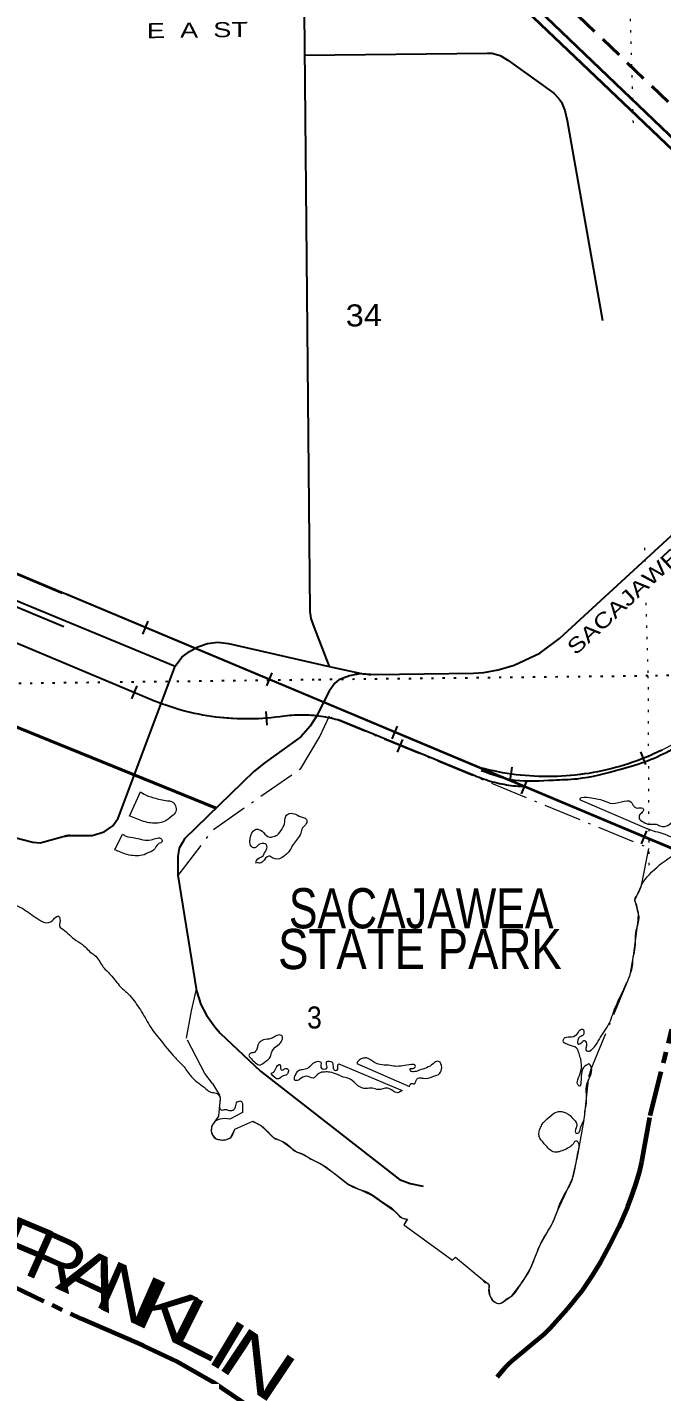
# Model space of a CAD drawing. Header units: feet. Extents: x 245918 to 509309, y -547785 to -360805.
# Drawn here: x 494208 to 499267, y -471909 to -461175 of the extents above; entities that cross this region are included whole.
import ezdxf
from ezdxf.enums import TextEntityAlignment as Align

# ---------------------------------------------------------------- set-up
doc = ezdxf.new("R2010")
doc.units = ezdxf.units.FT
doc.header["$LTSCALE"] = 60
for name, pattern in [('DOT_DASHED', [7.7, 5, -1.2, 0.3, -1.2]), ('DOTTED', [1.5, 0.3, -1.2]), ('LONG_DASH_SHORT_DASH', [9.9, 6, -1.2, 1.5, -1.2]), ('LONG_DASHED', [7.5, 6, -1.5]), ('MEDIUM_DASHED', [4.5, 3, -1.5])]:
    doc.linetypes.add(name, pattern=pattern)
for name, color, linetype, lineweight in [('11', 7, 'LONG_DASH_SHORT_DASH', 60), ('20', 7, 'Continuous', 35), ('26', 7, 'Continuous', 40), ('27', 7, 'Continuous', 13), ('29', 7, 'Continuous', 25), ('34', 7, 'Continuous', 25), ('39', 7, 'Continuous', 13), ('44', 7, 'DOT_DASHED', 13), ('53', 7, 'DOTTED', 40), ('6', 7, 'DOTTED', 25), ('63', 7, 'Continuous', 25), ('7', 7, 'DOTTED', 13)]:
    doc.layers.add(name, color=color, linetype=linetype, lineweight=lineweight)
doc.layers.add('12', color=7, linetype='Continuous')
doc.layers.add('30', color=7, linetype='Continuous')

msp = doc.modelspace()

# ---------------------------------------------------------------- linework, layer by layer
at = {"layer": '11'}
for points in [[(497959.11, -471932.65), (498020.88, -471860.12), (498068.81, -471812.13), (498333.41, -471590.34), (498384.97, -471541.48), (498521.61, -471389.61), (498642.41, -471238.8), (498718.53, -471127.34), (498785.21, -471016.08), (498859.83, -470877.13), (498929.24, -470738.17), (499001.18, -470575.5), (499037.51, -470480.48), (499068.74, -470387.45), (499093.91, -470300.15), (499112.85, -470218.03), (499181.09, -469848.45), (499353.09, -469161.1)], [(494018.63, -471172.57), (494638.82, -471467.7), (494933.42, -471595.44), (495136.59, -471683.06), (495405.55, -471808.18), (495691.44, -471970.9), (496097.01, -472244.57), (496705.82, -472675.34), (497504.53, -473311.49)]]:
    msp.add_lwpolyline(points, dxfattribs=at)
at = {"layer": '20'}
for points in [[(500997.07, -463716.25), (499076.05, -461885.98), (497921.19, -460785.67)], [(504525.62, -466974.53), (502823.51, -465352.82), (502455.64, -465017.99), (501044.48, -463669.86), (497985.18, -460747.22)]]:
    msp.add_lwpolyline(points, dxfattribs=at)
at = {"layer": '26'}
msp.add_lwpolyline([(495718.7, -467399.36), (488172.01, -464337.31), (487791.89, -464193.46), (487734.89, -464173.48), (487709.89, -464164.72)], dxfattribs=at)
at = {"layer": '29'}
msp.add_line((486995.66, -462804.42), (495391.05, -466269.49), dxfattribs=at)
for points in [[(496420.13, -461057.21), (496465.2, -465832.68), (496472.82, -465889.3), (496497.8, -465955.97), (496619.47, -466272.32)], [(496423.37, -461400.69), (497878.27, -461383.34), (497917.77, -461385.12), (497965.44, -461397.31), (497982.69, -461403.4), (498044.46, -461439.33), (498411.81, -461701.85), (498448.7, -461741.66), (498471.67, -461774.93), (498498.05, -461841.93), (498518.37, -461922.07), (498800.88, -463514.2)], [(496876.15, -466327.66), (496983.49, -466335.91), (497770.2, -466325.07), (497852.83, -466318.14), (497966.4, -466297.03), (498094.44, -466261.97), (498300.84, -466165.09), (498455.99, -466047.24), (500997.07, -463716.25)], [(493975.24, -467600.68), (494254.25, -467669.86), (494313.78, -467677.67), (494497.23, -467626.68), (494549.05, -467617.03), (494728.47, -467617.11), (494824.02, -467589.07), (494892.7, -467539.8), (494935.5, -467478.8), (495391.05, -466269.49), (495444.47, -466196.96), (495504.35, -466151.07), (495570.6, -466114.1), (495648.31, -466087.33), (495729.85, -466078.4), (495817.17, -466087.63), (496619.47, -466272.32), (496876.15, -466327.66)], [(496876.15, -466327.66), (496781.24, -466346.12), (496696.02, -466378.61), (496663.56, -466402.97), (496618.92, -466467.94), (496516.04, -466671.98), (496468.78, -466748.12), (496392.53, -466833.1), (496107.61, -467036.43), (496019.27, -467108.38), (495464.42, -467645.52), (495448.19, -467673.95), (495423.84, -467718.61), (495411.67, -467783.58), (495411.67, -467933.83), (495559.79, -468855.59), (495596.31, -468965.22), (495640.95, -469050.5), (495705.88, -469143.89), (495750.64, -469192.28), (496071.48, -469496.65), (497179.88, -470358.16), (497266.18, -470390.5), (497369.85, -470411.56)]]:
    msp.add_lwpolyline(points, dxfattribs=at)
for centre, radius, start, end in [((497019.26, -465252.66), 1084.48, 259.64108, 266.41962), ((494584.18, -468005.57), 390.12, 95.16717, 101.43543)]:
    msp.add_arc(centre, radius, start, end, dxfattribs=at)
at = {"layer": '34'}
for p, q in [((495131.59, -466013.05), (495174.33, -465911.04)), ((496121.52, -466424.97), (496164.26, -466322.95)), ((495085.23, -466425.8), (495042.43, -466527.79)), ((496112.88, -466628.73), (496121.57, -466739)), ((497121.66, -466847.54), (497164.49, -466745.56)), ((497202.87, -466852.8), (497160.97, -466955.17)), ((498152.7, -467286.31), (498195.54, -467184.33)), ((499111.26, -467683.27), (499154.1, -467581.29))]:
    msp.add_line(p, q, dxfattribs=at)
for points in [[(486446.58, -459059.42), (486721.14, -459666.86), (487184.4, -460591.85), (487758.27, -461531.24), (488173.08, -462081.14), (488462.65, -462428.37), (488721.73, -462728.17), (488996.59, -463010.54), (489361.17, -463321.87), (489818.23, -463651.04), (490287.1, -463923.75), (494489.26, -465686.37)], [(488436.85, -463252.68), (489145.12, -463721.31), (494501.7, -465952.94)], [(498172.09, -467229.95), (498163.63, -467229.65), (498144.89, -467228.72), (498126.09, -467227.42), (498107.41, -467225.82), (498088.63, -467223.93), (498070.03, -467221.66), (498051.32, -467219.09), (498032.79, -467216.13), (498014.26, -467212.94), (497995.85, -467209.44), (497977.38, -467205.57), (497959.09, -467201.3), (497940.89, -467196.84), (497922.62, -467192), (497904.6, -467186.89), (497886.59, -467181.45), (497868.68, -467175.59), (497850.94, -467169.56), (497833.25, -467163.2), (497815.63, -467156.4), (497798.21, -467149.44), (497780.91, -467142.2), (497763.71, -467134.53), (496712.8, -466704.41), (496707.38, -466702.83), (496688.61, -466697.49), (496669.81, -466692.61), (496650.91, -466687.97), (496631.97, -466683.67), (496612.86, -466679.73), (496593.8, -466676.14), (496574.56, -466672.79), (496555.38, -466669.88), (496536.01, -466667.24), (496516.72, -466665.03), (496497.33, -466663.05), (496478.01, -466661.41), (496458.53, -466660.13), (496439.1, -466659.29), (496419.71, -466658.67), (496400.15, -466658.43), (496380.75, -466658.48), (496361.3, -466658.9), (496341.8, -466659.76), (496322.44, -466660.84), (496303.03, -466662.26), (496283.57, -466664.13), (496264.25, -466666.22), (496244.99, -466668.62), (496225.68, -466671.49), (496191.67, -466675.95), (496157.73, -466679.59), (496123.74, -466682.65), (496089.49, -466685.35), (496055.32, -466687.24), (496021.28, -466688.53), (495986.98, -466689.46), (495952.77, -466689.59), (495918.68, -466689.09), (495884.31, -466688.05), (495850.26, -466686.37), (495816.15, -466684.31), (495781.93, -466681.46), (495748.02, -466677.99), (495714.04, -466673.93), (495680.19, -466669.44), (495646.24, -466664.19), (495612.62, -466658.5), (495578.9, -466652.02), (495545.51, -466645.11), (495512.04, -466637.62), (495478.88, -466629.49), (495445.85, -466620.75), (495412.94, -466611.59), (495380.13, -466601.64), (495347.45, -466591.26), (495315.09, -466580.25), (495282.86, -466568.83), (495250.92, -466556.57), (495219.13, -466543.91), (495208.21, -466539.45), (489097.48, -463975.34)], [(493951.22, -465456.5), (496480.58, -466516.21), (500102.57, -468037.62)], [(501034.58, -468409.52), (499226.5, -467665.43), (494522.35, -465693.83)]]:
    msp.add_lwpolyline(points, dxfattribs=at)
at = {"layer": '34', "lineweight": 13}
for points in [[(489074.39, -463963.47), (489097.93, -463974.33), (495208.64, -466538.43)], [(493950.8, -465457.51), (496480.16, -466517.22), (500102.15, -468038.63), (500854.73, -468357.68)]]:
    msp.add_lwpolyline(points, dxfattribs=at)
for centre, radius, start, end in [((498360.94, -465069.39), 2078.21, 254.90109, 326.0882), ((495960.41, -464729.48), 1958.94, 247.43296, 277.77822), ((496395.9, -467773.55), 1116.23, 73.48703, 98.7794), ((533724.99, -377771.86), 96325.93, 247.40373, 248.0792), ((498208.35, -466153.27), 1076.18, 245.62205, 268.07133)]:
    msp.add_arc(centre, radius, start, end, dxfattribs=at)
at = {"layer": '34'}
msp.add_spline([(497832.19, -467100.07), (498102.7, -467176.09), (498409.7, -467176.09), (498596.37, -467165.25), (498945.9, -467089.24), (499162.96, -467020.4), (499537.21, -466820.1), (500002.84, -466403.6), (500354.86, -465837.83), (500722.26, -465404.64), (501081.97, -464905.16), (502061.36, -463691.08), (502803.94, -462878.94), (503651.17, -462007.26), (504639.67, -460981.94), (505319.35, -460309.91), (505751.05, -459865.09), (506069.71, -459552.01), (506426.17, -459301.42), (506889.04, -459041.49), (507432.65, -458691.75)], degree=3, dxfattribs=at)
at = {"layer": '39'}
for p, q in [((495027.12, -467462.91), (495113.46, -467271.18)), ((499155.48, -467563.93), (498623.4, -467336)), ((494910.6, -467731.96), (494970.32, -467606.41)), ((496696, -469437.22), (497200.45, -469650.92)), ((496838.9, -469435.79), (497259.54, -469617.98)), ((495927.79, -469826.41), (495827.17, -469878.31)), ((495866.93, -469957.21), (496009.78, -469895.07))]:
    msp.add_line(p, q, dxfattribs=at)
msp.add_lwpolyline([(497242.55, -470675.16), (497215.34, -470719.83), (497603.98, -471003.04), (497627.58, -470978.49), (497844.24, -471159.68)], dxfattribs=at)
for points in [[(498623.4, -467336), (498621.12, -467322), (498633.04, -467315.75), (498711.31, -467318.22), (498826.19, -467346.05), (498860.55, -467359.41), (498950.61, -467349.61), (499026.84, -467350.12), (499051.65, -467387.74), (499075.95, -467399.3), (499120.1, -467400.44), (499126.35, -467412.35), (499116.72, -467432.6), (499093.17, -467459.14), (499095.72, -467487.18), (499136.4, -467516.47), (499142.5, -467520.36), (499226.9, -467528.73), (499257.22, -467540.17), (499297.44, -467545.39), (499386.6, -467489.47), (499410.43, -467476.97), (499472.67, -467377.44), (499531.41, -467304.07), (499541.08, -467285.82), (499536.64, -467263.84), (499536.52, -467257.82), (499558.58, -467257.4), (499609.37, -467290.5), (499623.44, -467292.23), (499641.29, -467281.84), (499651.2, -467275.63), (499724.33, -467220.03), (499730.11, -467207.88), (499731.77, -467189.79), (499703.46, -467178.31), (499636.07, -467219.76), (499618.14, -467226.13), (499614.01, -467220.19), (499642.88, -467157.44), (499668.74, -467146.9), (499721.55, -467077.66), (499757.01, -467044.85), (499764.64, -467024.65), (499794.28, -467002), (499815.67, -466967.47), (499827.43, -466953.2), (499876.41, -466894.06), (499946.45, -466782.35), (499981.52, -466729.5), (499989.06, -466705.28), (500012.73, -466684.75), (500020.36, -466664.54), (500087, -466584.99), (500180.54, -466444.73), (500222.97, -466357.63), (500259.53, -466278.68), (500313.99, -466191.34), (500421.68, -466056.83), (500532.79, -465892.14), (500538.62, -465882), (500662.13, -465701.16), (500739.8, -465605.22), (500814.78, -465541.55), (500863.38, -465462.35), (500881.07, -465443.95), (500904.15, -465393.35), (500927.78, -465370.82), (500956.36, -465294.02), (500991.4, -465239.17), (501118.89, -465067.02), (501203.14, -464969.46), (501371.66, -464734.43), (501424.87, -464645.74), (501482.52, -464561.48), (501526.87, -464499.4), (501580.08, -464450.62), (501717.27, -464262.44)], [(491348.64, -467248.86), (491337.71, -467305.24), (491338.85, -467363.4), (491345.42, -467391.35), (491384.37, -467434.71), (491428.76, -467447.88), (491444.76, -467445.55), (491470.59, -467433.01), (491484.08, -467404.65), (491470.99, -467350.75), (491468.39, -467320.71), (491488.01, -467298.26), (491517.93, -467289.64), (491560.47, -467310.86), (491623.14, -467335.71), (491677.94, -467368.73), (491690.13, -467376.51), (491819.63, -467434.13), (491898.6, -467472.7), (491948.97, -467483.74), (491979.48, -467505.2), (492062.23, -467531.65), (492233.64, -467578.42), (492280.23, -467601.57), (492333, -467632.62), (492504.8, -467699.45), (492551.53, -467730.61), (492622.34, -467761.32), (492751.41, -467796.88), (492930.8, -467841.48), (493019.33, -467855.79), (493037.46, -467859.44), (493260.92, -467901.16), (493510.73, -467956.42), (493783.36, -468051.33), (494043.9, -468142.48), (494185.59, -468207.89), (494303.49, -468287.81), (494368.16, -468312.61), (494384.16, -468310.29), (494431.61, -468275.25), (494459.41, -468260.66), (494471.87, -468282.48), (494466.91, -468336.74), (494475.25, -468352.63), (494481.34, -468356.52), (494585.32, -468442.73), (494652.39, -468487.54), (494728, -468558.27), (494748.32, -468571.91), (494810.16, -468656.95), (494875.73, -468727.87), (494955.85, -468824.58), (495017.14, -468881.55), (495062.31, -468934.82), (495140.85, -469053.64), (495217.51, -469178.5), (495264.81, -469237.74), (495392.14, -469389.7), (495453.54, -469452.68), (495515.31, -469533.71), (495525.56, -469545.54), (495635.64, -469635.64), (495676.29, -469662.93), (495716.55, -469670.16), (495745.13, -469695.67), (495744.93, -469787.95), (495751.22, -469801.87), (495763.33, -469805.64), (495789.32, -469801.12), (495833.62, -469810.28), (495865.39, -469793.6), (495871.13, -469779.44), (495886.42, -469741.03), (495914.38, -469734.46), (495926.8, -469754.28), (495927.38, -469784.35), (495927.5, -469790.37), (495927.79, -469826.41)], [(495113.46, -467271.18), (495176.28, -467304.04), (495220.66, -467317.21), (495329.45, -467341.14), (495361.65, -467346.52), (495392.43, -467382.02), (495395.3, -467426.11), (495363.96, -467464.83), (495302.6, -467506.17), (495252.7, -467519.18), (495194.51, -467518.33), (495085.57, -467486.37), (495030.77, -467464.15)], [(496033.71, -467838.42), (496039.3, -467816.24), (496092.72, -467779.08), (496104.32, -467756.79), (496123.47, -467710.27), (496119.07, -467690.29), (496092.81, -467680.79), (496070.79, -467683.22), (496025.31, -467716.22), (496007.18, -467712.56), (495986.34, -467672.85), (495989.73, -467640.69), (496030.46, -467569.67), (496056.53, -467569.16), (496156.03, -467631.4), (496164.01, -467629.23), (496203.84, -467614.4), (496248.81, -467555.34), (496262.26, -467524.99), (496273.11, -467464.59), (496302.76, -467441.94), (496351.03, -467449.01), (496411.73, -467475.89), (496438.07, -467489.42), (496436.7, -467521.54), (496407.32, -467558.23), (496392.11, -467600.66), (496331.68, -467690.11), (496306.48, -467734.75), (496245.42, -467792.12), (496239.49, -467796.25), (496171.31, -467797.59), (496136.92, -467782.23), (496087.66, -467827.32), (496063.79, -467837.83), (496043.7, -467836.22), (496041.7, -467836.26)], [(499485.16, -467698.76), (499403.97, -467659.64), (499282.54, -467603.86), (499163.49, -467568.09), (499155.4, -467564.24)], [(494970.32, -467606.41), (494992.65, -467620.01), (495077.25, -467638.4), (495197.87, -467652.07), (495282.04, -467648.41), (495286.4, -467666.37), (495260.65, -467682.93), (495217.56, -467735.93), (495187.76, -467750.57), (495128.09, -467775.82), (495071.98, -467778.93), (495007.63, -467770.16), (494955.1, -467751.14), (494910.6, -467731.96)], [(497844.24, -471159.68), (497852.01, -471172.67), (497892.54, -471193.93), (497891.47, -471242.1), (497910.77, -471305.91), (497935.38, -471333.51), (497977.76, -471346.71), (497997.69, -471340.31), (498027.29, -471315.65), (498080.8, -471282.49), (498147.25, -471192.92), (498201.86, -471113.61), (498265.24, -470969.94), (498295.83, -470893.11), (498377.25, -470749.08), (498385.04, -470736.88), (498475.04, -470518.47), (498542.86, -470396.77), (498571.36, -470315.96), (498605.93, -470134.75), (498606.56, -470064.53), (498596.34, -470054.69), (498578.29, -470055.05), (498570.51, -470067.25), (498541.03, -470097.91), (498453.55, -470137.75), (498425.55, -470142.31), (498387.18, -470129.03), (498348.27, -470087.66), (498301.01, -470030.43), (498292.44, -470002.52), (498297.72, -469964.29), (498299.61, -469958.24), (498316.94, -469921.79), (498373.95, -469862.49), (498441.3, -469819.04), (498475.39, -469818.36), (498507.66, -469827.76), (498570.87, -469880.67), (498593.95, -469932.38), (498584.94, -469984.71), (498601.1, -469990.41), (498624.33, -469947.82), (498651.23, -469887.12), (498663.42, -469792.6), (498669.01, -469770.42), (498677.55, -469591.71), (498700.75, -469444.81), (498690.57, -469437), (498684.63, -469441.12), (498672.72, -469447.38), (498627.27, -469584.68), (498617.82, -469614.96), (498605.64, -469607.17), (498602.81, -469565.1), (498627.54, -469496.41), (498625.62, -469398.15), (498612.76, -469356.28), (498591.86, -469312.56), (498527.15, -469285.75), (498519.05, -469281.9), (498488.62, -469264.44), (498488.23, -469244.39), (498501.95, -469228.07), (498551.99, -469223.07), (498603.54, -469191.97), (498619.14, -469169.59), (498643.05, -469161.1), (498649.76, -469197.08), (498636.09, -469215.4), (498620.16, -469221.73), (498602.66, -469250.16), (498605.26, -469280.2), (498637.02, -469263.53), (498654.84, -469251.14), (498671.38, -469276.89), (498672.52, -469335.05), (498692.61, -469336.65), (498698.59, -469334.53), (498743.89, -469291.51), (498784.7, -469224.51), (498862.38, -469094.59), (498887.12, -469025.9), (498969.76, -468841.73), (499013.95, -468742.56), (499041.83, -468629.67), (499043.17, -468595.54), (499054.35, -468551.19), (499068.9, -468372.36), (499090.88, -468265.61), (499077.52, -468197.68), (499077.36, -468189.65), (499058.25, -468135.86), (499092.98, -468064.97), (499112.01, -468012.44), (499139.25, -467969.78), (499484.52, -467698.42)], [(495977.49, -469372.14), (496042.94, -469437.04), (496073.21, -469446.48), (496081.12, -469440.3), (496142.37, -469392.96), (496159.55, -469348.48), (496163.32, -469336.37), (496222.38, -469279.04), (496245.69, -469240.47), (496243.21, -469216.44), (496231.02, -469208.66), (496153.34, -469236.27), (496095.39, -469247.44), (496069.6, -469261.99), (496051.98, -469284.4), (496050.1, -469290.46), (496042.67, -469320.7), (496017.12, -469347.28), (495993.13, -469351.77), (495977.19, -469371.55)], [(497259.54, -469615.02), (497274.51, -469594.92), (497297.58, -469595.86), (497318.52, -469559.7), (497336.53, -469548.61), (497370.63, -469552.52), (497446.79, -469539.25), (497501.85, -469512.02), (497516.75, -469466.85), (497492.54, -469417.8), (497474.49, -469417.86), (497448.48, -469436.99), (497339.36, -469488.45), (497303.3, -469499.59), (497267.18, -469490.68), (497265.13, -469476.65), (497288.18, -469473.57), (497294.19, -469471.55), (497306.2, -469463.49), (497306.16, -469451.46), (497276.06, -469443.53), (497205.91, -469453.77), (497143.76, -469456.97), (497093.6, -469449.1), (497023.4, -469443.3), (496981.25, -469427.39), (496913.96, -469390.5), (496881.89, -469395.61), (496855.87, -469409.72), (496838.83, -469434.79)], [(496156.75, -469513.03), (496182.5, -469496.47), (496219.57, -469443.59), (496227.64, -469445.43), (496232.35, -469481.45), (496244.5, -469487.23), (496270.33, -469474.69), (496290.53, -469482.3), (496289.12, -469512.43), (496273.39, -469528.79), (496253.42, -469533.19), (496213.8, -469558.04), (496156.61, -469513.69)], [(497200.45, -469650.92), (497166.67, -469667.64), (497083.73, -469631.15), (497009.74, -469642.65), (496963.39, -469631.52), (496911.29, -469634.56), (496848.67, -469611.72), (496785.46, -469558.81), (496747.12, -469547.53), (496623.92, -469503.82), (496581.77, -469502.65), (496535.85, -469513.57), (496490.45, -469550.58), (496438, -469535.57), (496384.34, -469560.7), (496372.42, -469566.95), (496346.4, -469569.47), (496343.93, -469545.44), (496357.33, -469513.09), (496378.91, -469488.59), (496404.86, -469482.05), (496448.78, -469471.16), (496523.95, -469417.52), (496552.17, -469424.99), (496552.96, -469465.1), (496587.32, -469478.46), (496599.23, -469472.2), (496600.84, -469452.12), (496600.21, -469420.03), (496642.44, -469425.22), (496651.36, -469471.18), (496653.49, -469477.15), (496659.66, -469485.05), (496683.75, -469486.58), (496688.98, -469446.36), (496696, -469437.22)], [(495827.17, -469878.31), (495746.69, -469878.19), (495691.3, -469917.4), (495679.86, -469947.71), (495680.65, -469987.81), (495713.63, -470033.3), (495749.92, -470042.61), (495765.76, -470044.46), (495778.02, -470044.07), (495833.81, -470024.91), (495851.35, -469998.49), (495866.6, -469958.07)], [(496009.78, -469895.07), (496103.16, -469951.4), (496158.46, -470010.49), (496176.83, -470026.17), (496237.49, -470051.05), (496304.55, -470095.87), (496357.55, -470138.95), (496391.87, -470150.32), (496485.15, -470202.64), (496553.99, -470235.38), (496651.61, -470303.67), (496757.55, -470387.83), (496858.82, -470437.99), (496887.05, -470445.46), (497035.14, -470530.8), (497043.28, -470536.66), (497124.61, -470593.24), (497161.48, -470632.63), (497204.3, -470667.89), (497242.93, -470675.36)]]:
    msp.add_spline(points, degree=3, dxfattribs=at)
at = {"layer": '44'}
msp.add_line((496631.35, -466675.17), (499170.12, -467717.99), dxfattribs=at)
for points in [[(495688.29, -469594.14), (495626.84, -469515.51), (495481.34, -469232.88), (495520.13, -469015.79), (495559.91, -468842.71), (495414.15, -467935.68), (495695.96, -467570.57), (496392.25, -467083.27), (496541.6, -466835.47), (496621.15, -466663.41)], [(495688.29, -469594.14), (495743.21, -469686.64), (495750.15, -469716.22), (495743.69, -469767.6), (495736.59, -469855.67), (495683.76, -469931.89), (495678.07, -469974), (495687.18, -470004.42), (495716.4, -470034.75), (495756.65, -470043.4), (495769.83, -470044.58), (495794.33, -470042.36), (495833.63, -470025.06), (495866.93, -469957.21), (496009.78, -469895.07), (496075.37, -469928.97), (496174.97, -470024.87), (496246.88, -470056.83), (496358.88, -470139.74), (496404.17, -470156.92), (496568.63, -470244.34), (496668.78, -470316.84), (496767.93, -470394.85), (496968.62, -470487.98), (497127.7, -470601.38), (497198.18, -470664.22), (497242.93, -470675.36), (497215.34, -470719.83), (497603.98, -471003.04), (497603.98, -471003.04), (497627.58, -470978.49), (497844.24, -471159.68), (497892.55, -471193.96), (497891.6, -471226.91), (497902.2, -471285.58), (497920.38, -471320.53), (497956.78, -471343.94), (497976.57, -471346.76), (497996, -471341.31), (498077.41, -471286.02), (498165.23, -471173.1), (498222.71, -471072.32), (498301.82, -470880.56), (498399.79, -470708.15), (498443.45, -470603.05), (498561.11, -470350.16), (498599.12, -470177.73), (498656.59, -469861.24), (498691.84, -469539.17), (498711.71, -469471.22), (499016.43, -468742.08), (499046.78, -468580.18), (499084.32, -468296.31), (499086.35, -468235.18), (499058.87, -468133.73), (499110.67, -468015.63), (499170.12, -467717.99)]]:
    msp.add_lwpolyline(points, dxfattribs=at)
at = {"layer": '53', "linetype": 'MEDIUM_DASHED'}
msp.add_lwpolyline([(500493.71, -462890.48), (496481.13, -459057.14), (495692.36, -458305.62)], dxfattribs=at)
at = {"layer": '6'}
for p, q in [((499162.29, -466346.71), (496503.8, -466377.31)), ((500229.14, -466320.6), (499162.29, -466346.71))]:
    msp.add_line(p, q, dxfattribs=at)
msp.add_lwpolyline([(496500.75, -466377.34), (493839.55, -466411.13), (489981.95, -466469.65)], dxfattribs=at)
at = {"layer": '63'}
for p, q in [((499101.63, -466950.92), (499142.8, -467053.58)), ((498077.37, -467074.14), (498060.98, -467183.53))]:
    msp.add_line(p, q, dxfattribs=at)
at = {"layer": '63', "linetype": 'LONG_DASHED'}
msp.add_lwpolyline([(499275.28, -466936.83), (499242.69, -466952.51), (499209.7, -466967.67), (499176.42, -466982.13), (499142.75, -466996.07), (499109.13, -467009.55), (499075.06, -467022.22), (499040.88, -467034.31), (499006.46, -467046), (498972.04, -467056.95), (498937.05, -467067.24), (498902.12, -467077.09), (498867.02, -467086.06), (498831.88, -467094.75), (498796.25, -467102.63), (498760.82, -467109.87), (498725.27, -467116.54), (498689.32, -467122.69), (498653.48, -467127.91), (498617.59, -467132.85), (498581.53, -467136.92), (498545.24, -467140.59), (498509.24, -467143.44), (498472.96, -467145.61), (498436.75, -467147.31), (498400.41, -467148.44), (498364.19, -467148.66), (498327.74, -467148.45), (498291.47, -467147.62), (498255.2, -467146.03), (498219.11, -467143.82), (498182.9, -467141.03), (498146.75, -467137.78), (498110.73, -467133.6), (498074.76, -467128.96), (498038.8, -467123.57), (498002.89, -467117.73), (497967.28, -467111.07), (497931.72, -467103.95), (497896.34, -467096.21), (497860.96, -467087.7), (497825.94, -467078.69), (497819.3, -467076.93)], dxfattribs=at)
at = {"layer": '7'}
for p, q in [((499018.22, -461020.83), (499043.47, -461955.04)), ((499133.76, -465326.3), (499137.23, -465450.41)), ((499146.01, -465764.5), (499162.29, -466346.71)), ((499162.29, -466346.71), (499168.01, -467519.94)), ((499168.26, -467565.51), (499170.28, -467900.75))]:
    msp.add_line(p, q, dxfattribs=at)

# ---------------------------------------------------------------- texts
at = {"layer": '12'}
for s, rotation, width, p in [('F', 337.275, 1.15, (494110.46, -471078.57)), ('R', 335.915, 1.15, (494368.38, -471194.6)), ('A', 334.819, 1.35, (494645.8, -471323.36)), ('N', 336.174, 1.2, (494940.6, -471453.42)), ('K', 335.384, 1.25, (495241.1, -471589.97)), ('L', 333.219, 1.45, (495505.45, -471723.03)), ('I', 329.007, 1.3, (495706.99, -471850.71)), ('N', 326.175, 1.45, (495939.1, -472002.86))]:
    msp.add_text(s, height=400, rotation=rotation, dxfattribs=dict(at, width=width)).set_placement(p, align=Align.CENTER)
at = {"layer": '27', "width": 1.35}
msp.add_text('E  A  ST', height=120, rotation=0.801, dxfattribs=at).set_placement((495165.5, -461265.72))
at = {"layer": '30', "width": 1.3}
msp.add_text('SACAJAWEA   PARK   RD', height=120, rotation=42.531, dxfattribs=at).set_placement((498584.43, -466187.25))
at = {"layer": '44'}
for s, width, p in [('SACAJAWEA', 0.8, (496297.62, -468357.76)), ('STATE PARK', 0.85, (496211.49, -468682.57))]:
    msp.add_text(s, height=320, dxfattribs=dict(at, width=width)).set_placement(p)
at = {"layer": '7'}
for s, rotation, width, p in [('34', 0.856, 1.1, (496752.77, -463562.84)), ('3', 0.859, 0.9, (496443.86, -469156.66))]:
    msp.add_text(s, height=175.5, rotation=rotation, dxfattribs=dict(at, width=width)).set_placement(p)

doc.saveas('drawing.dxf')
